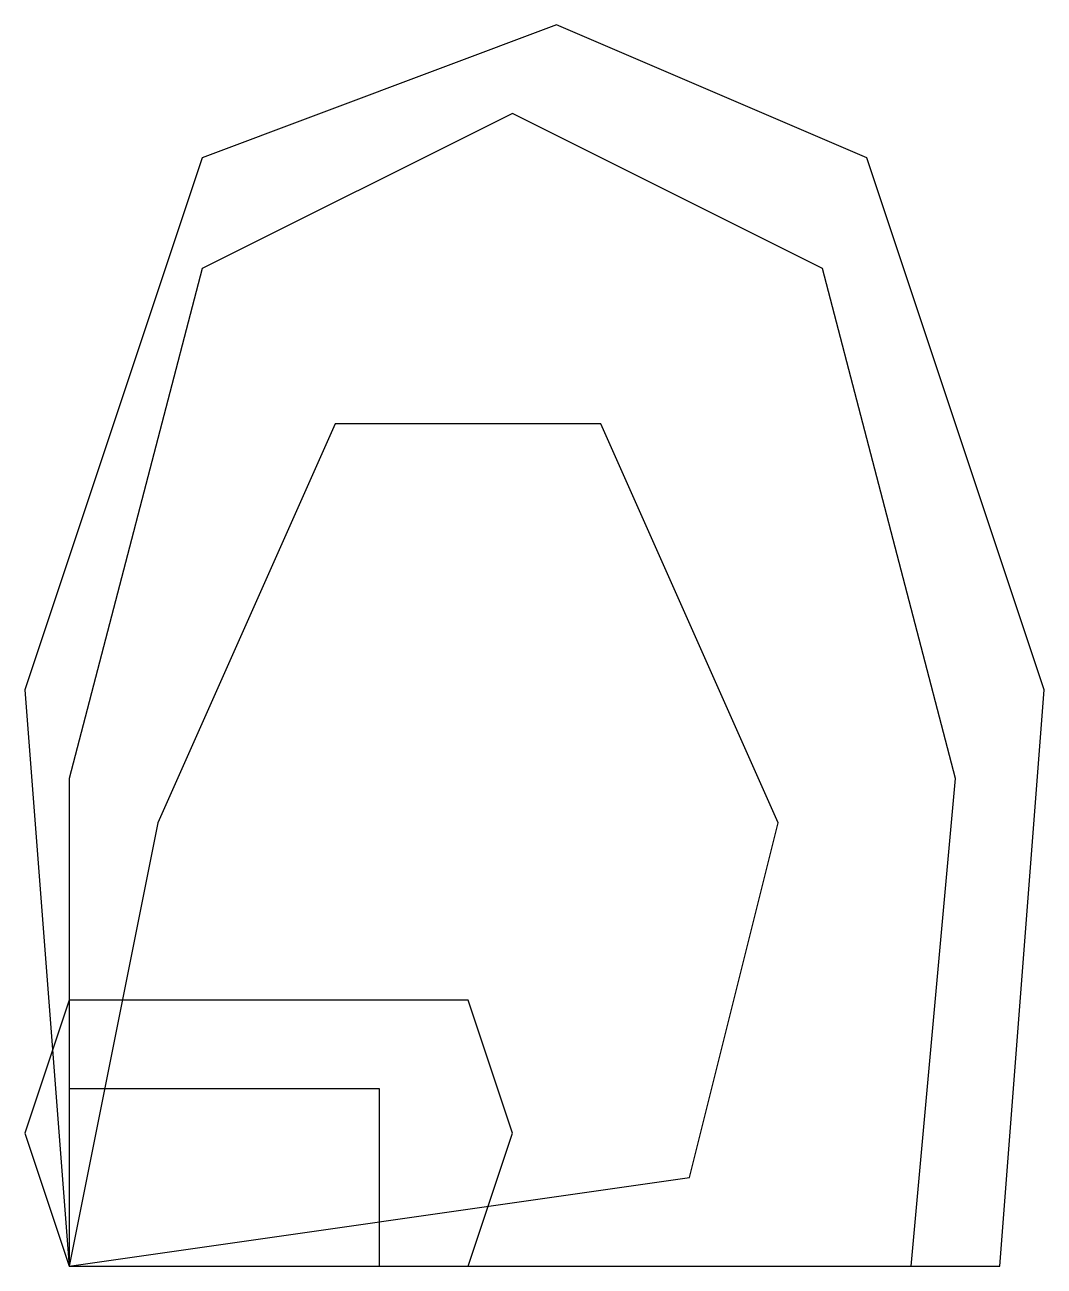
# Model space of a CAD drawing. Header units: metres. Extents: x -2 to 44, y 0 to 56.
import ezdxf

# ---------------------------------------------------------------- set-up
doc = ezdxf.new("R2010")
doc.units = ezdxf.units.M

msp = doc.modelspace()

# ---------------------------------------------------------------- linework, layer by layer
at = {"layer": 'back_panel'}
msp.add_lwpolyline([(0, 0), (42, 0), (44, 26), (36, 50), (22, 56), (6, 50), (-2, 26)], close=True, dxfattribs=at)
at = {"layer": 'bodice_front'}
msp.add_lwpolyline([(0, 0), (38, 0), (40, 22), (34, 45), (20, 52), (6, 45), (0, 22)], close=True, dxfattribs=at)
at = {"layer": 'collar'}
msp.add_lwpolyline([(0, 0), (18, 0), (20, 6), (18, 12), (0, 12), (-2, 6)], close=True, dxfattribs=at)
at = {"layer": 'cuff'}
msp.add_lwpolyline([(0, 0), (14, 0), (14, 8), (0, 8)], close=True, dxfattribs=at)
at = {"layer": 'sleeve'}
msp.add_lwpolyline([(0, 0), (28, 4), (32, 20), (24, 38), (12, 38), (4, 20)], close=True, dxfattribs=at)

doc.saveas('drawing.dxf')
